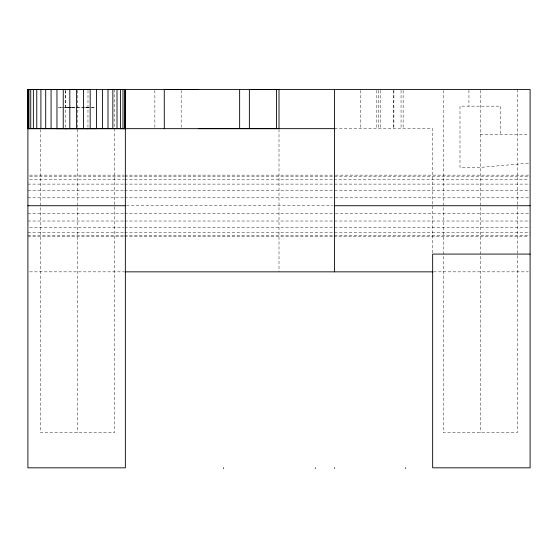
<?xml version="1.0" encoding="UTF-8"?>
<svg xmlns="http://www.w3.org/2000/svg" width="558" height="558" viewBox="0 0 558 558"><rect width="100%" height="100%" fill="white"/><g stroke="black" fill="none" stroke-linecap="round" stroke-linejoin="round"><path stroke-width="0.42" stroke-dasharray="2.79 2.09" d="M528.384 163.201L480.312 167.421L459.987 167.421L459.987 106.153L500.638 106.153L500.638 134.604M65.237 90.41L65.237 107.338L75.142 107.352L70.929 107.331M71.536 107.324L95.251 107.352M77.353 107.331L90.877 107.324M91.714 107.331L95.906 107.331M334.493 128.654L432.659 128.654L432.659 253.618M480.312 134.604L528.384 134.604M29.651 175.142L123.813 175.142M124.685 175.142L334.8 175.142M335.365 175.142L530.1 175.142M29.651 176.189L123.813 176.189M124.685 176.189L530.1 176.189M29.651 179.244L123.813 179.244M124.685 179.244L333.056 179.244M333.928 179.244L528.363 179.244M27.907 184.105L123.813 184.105M124.685 184.105L530.1 184.105M27.907 190.438L123.813 190.438M124.685 190.438L530.1 190.438M27.907 197.811L123.813 197.811M124.685 197.811L334.8 197.811M335.365 197.811L530.1 197.811M126.429 205.728L333.056 205.728M27.907 213.644L123.813 213.644M124.685 213.644L334.8 213.644M335.365 213.644L530.1 213.644M27.907 221.017L123.813 221.017M124.685 221.017L530.1 221.017M29.651 227.35L123.813 227.35M124.685 227.35L530.1 227.35M27.907 232.212L123.813 232.212M124.685 232.212L530.1 232.212M27.907 235.267L123.813 235.267M124.685 235.267L530.1 235.267M27.907 236.313L123.813 236.313M124.685 236.313L333.056 236.313M333.928 236.313L528.363 236.313M29.644 271.844L124.476 271.844M433.531 271.844L528.363 271.844M68.571 107.345L65.237 107.338M517.301 89.531L517.301 432.61L443.331 432.61L443.331 89.531M480.312 90.361L480.312 432.61M468.936 90.361L468.936 106.153M403.148 90.403L403.148 128.654M401.056 90.403L401.056 128.654M393.885 90.403L393.885 128.654M393.739 90.403L393.739 128.654M380.682 90.403L380.682 128.654M378.624 90.403L378.624 128.654M376.831 90.403L376.831 128.654M360.217 90.403L360.217 128.654M279.007 129.421L279.007 271.844M181.176 90.403L181.176 128.654M154.866 90.403L154.866 127.782M114.676 89.552L114.676 432.61L40.706 432.61L40.706 129.602M87.997 90.403L87.955 127.775M77.695 90.424L77.695 432.61M65.286 90.417L65.293 128.647M87.997 107.338L84.663 107.345L87.997 107.338M70.685 107.324L57.983 107.331L70.685 107.359"/><path stroke-width="0.84" d="M96.75 128.668L27.984 128.661L27.9 89.545L27.907 467.82L125.348 467.82L125.348 89.531L108.001 89.573L108.001 128.689M28.939 128.661L28.939 89.552L27.984 89.545M30.739 128.668L30.739 89.559L28.939 89.552M33.368 128.675L33.368 89.566L30.739 89.559M36.772 128.682L36.772 89.566L33.368 89.566M40.908 128.682L40.908 89.573L36.772 89.566M45.707 128.689L45.707 89.58M51.085 128.689L51.085 89.58L67.316 89.545M56.958 128.696L56.958 89.58L87.955 89.545L82.305 89.566M63.242 128.696L63.242 89.587M69.82 128.696L69.82 89.587M276.482 89.531L276.475 128.654M125.341 89.538L124.671 89.545L124.671 128.654L125.341 128.654L125.348 89.531L120.409 89.559L120.409 128.668L56.288 128.689M125.341 128.654L125.466 89.538L122.969 89.552L122.969 128.661L120.409 128.668L125.348 128.654L122.969 128.661M76.613 89.566L76.606 128.696L75.609 128.647M76.627 128.64L77.646 128.64M87.306 128.647L87.955 128.647L86.95 128.64M198.341 128.654L279.007 128.654L279.007 89.531L249.363 89.468L249.363 128.591M75.602 89.545L77.639 89.538M85.925 89.545L87.955 89.545L84.663 89.552M197.881 89.496L164.268 89.531L164.296 128.654M27.9 89.545L530.1 89.531L530.1 467.82L432.659 467.82L432.659 254.078L530.1 254.078M56.958 89.58L40.908 89.573M67.316 128.647L65.293 128.647L66.297 128.647M334.772 128.654L27.984 128.661M27.907 205.728L125.348 205.728M334.493 205.728L530.1 205.728M125.348 271.844L432.659 271.844M66.297 89.545L65.286 89.545M405.631 467.82L405.631 468.532M334.493 89.531L334.493 271.844M334.507 467.82L334.507 468.532M315.305 467.82L315.305 468.532M239.64 89.468L239.64 128.591M223.5 467.82L223.5 468.532M117.013 89.566L117.013 128.675M112.856 89.573L112.856 128.682M102.539 89.58L102.539 128.689M96.562 89.58L96.562 128.696M90.173 89.587L90.173 128.696M83.477 89.587L83.477 128.696M65.621 89.559L65.237 89.559L70.929 89.566L65.621 89.559"/></g></svg>
